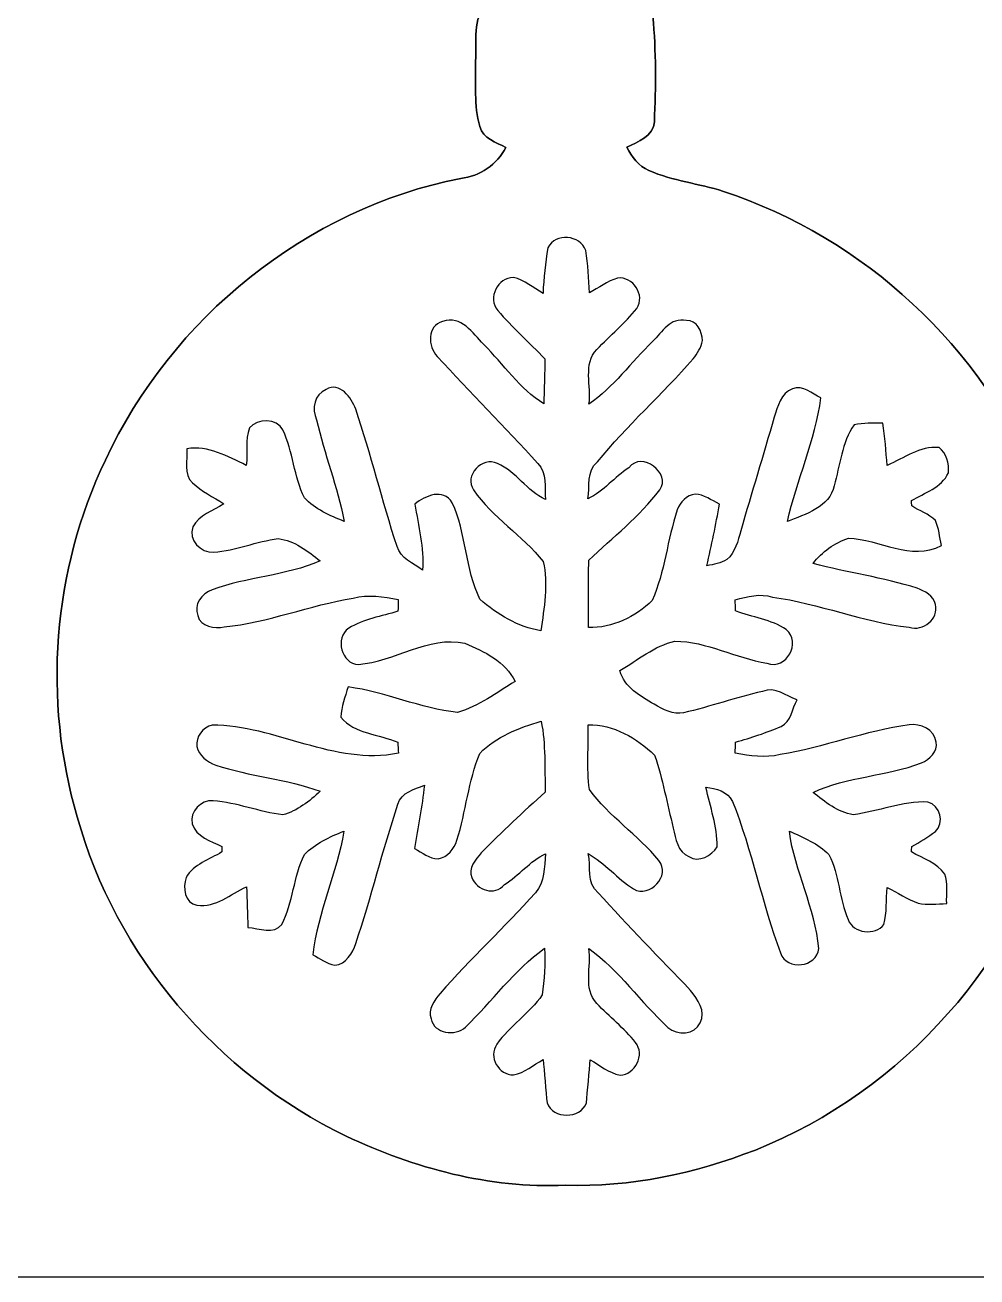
# Model space of a CAD drawing. Header units: centimetres. Extents: x -16.8 to 16.8, y -16.7 to 16.7.
# Drawn here: x -6.63 to 5.02, y -16.67 to -1.34 of the extents above; entities that cross this region are included whole.
import ezdxf

# ---------------------------------------------------------------- set-up
doc = ezdxf.new("R2010")
doc.units = ezdxf.units.CM
doc.header["$MEASUREMENT"] = 0
doc.layers.add('Layer 1', color=7, linetype='Continuous')

msp = doc.modelspace()

# ---------------------------------------------------------------- linework, layer by layer
at = {"layer": 'Layer 1', "color": 7}
for points, knots in [([(-16.77458, 16.66875), (-16.77458, 16.66875), (16.77458, 16.66875), (16.77458, 16.66875), (16.77458, 16.66875), (16.77458, 16.66875), (16.77458, -16.66875), (16.77458, -16.66875), (16.77458, -16.66875), (16.77458, -16.66875), (-16.77458, -16.66875), (-16.77458, -16.66875), (-16.77458, -16.66875), (-16.77458, -16.66875), (-16.77458, 16.66875), (-16.77458, 16.66875), (-16.77458, 16.66875), (-16.77458, 16.66875), (-16.77458, 16.66875), (-16.77458, 16.66875)], [0, 0, 0, 0, 0.16666667, 0.16666667, 0.16666667, 0.16666667, 0.33333333, 0.33333333, 0.33333333, 0.33333333, 0.5, 0.5, 0.5, 0.5, 0.66666667, 0.66666667, 0.66666667, 0.66666667, 1, 1, 1, 1]), ([(-0.47449, 15.65381), (-0.47837, 12.5349), (-0.47625, 9.41599), (-0.47484, 6.29708), (-0.47484, 6.29708), (-0.47696, 6.0265), (-0.48683, 5.75557), (-0.51364, 5.4864), (-0.51364, 5.4864), (-0.59514, 5.53014), (-0.67592, 5.57671), (-0.7426, 5.64162), (-0.7426, 5.64162), (-1.21003, 6.09635), (-1.67993, 6.56696), (-2.26307, 6.87352), (-2.26307, 6.87352), (-2.45957, 6.94302), (-2.69064, 7.05591), (-2.89701, 6.95078), (-2.89701, 6.95078), (-3.1055, 6.82061), (-3.14819, 6.55743), (-3.12526, 6.33236), (-3.12526, 6.33236), (-3.15278, 5.88962), (-2.97709, 5.44513), (-3.0988, 5.00733), (-3.0988, 5.00733), (-3.12349, 4.79249), (-3.16583, 4.57306), (-3.12879, 4.35716), (-3.12879, 4.35716), (-3.12279, 4.10457), (-2.92947, 3.83858), (-2.66277, 3.83152), (-2.66277, 3.83152), (-2.26589, 3.83646), (-1.89794, 4.00156), (-1.53811, 4.1529), (-1.53811, 4.1529), (-1.25836, 4.26614), (-0.99448, 4.4637), (-0.6791, 4.45488), (-0.6791, 4.45488), (-0.9458, 3.931), (-1.28058, 3.44382), (-1.64006, 2.97991), (-1.64006, 2.97991), (-1.97944, 2.55199), (-2.413, 2.2158), (-2.80423, 1.83974), (-2.80423, 1.83974), (-2.50261, 1.63089), (-2.19851, 1.41464), (-1.85103, 1.28658), (-1.85103, 1.28658), (-1.77765, 1.26118), (-1.6824, 1.23719), (-1.62207, 1.30387), (-1.62207, 1.30387), (-1.24495, 1.71027), (-0.97931, 2.21051), (-0.78281, 2.72556), (-0.78281, 2.72556), (-0.66569, 2.99614), (-0.60819, 3.30024), (-0.43215, 3.54189), (-0.43215, 3.54189), (-0.4004, 2.87973), (-0.37465, 2.21333), (-0.42968, 1.55187), (-0.42968, 1.55187), (-0.54434, 1.30739), (-0.8061, 1.13912), (-0.81703, 0.84561), (-0.81703, 0.84561), (-0.90346, 0.23707), (-0.7807, -0.39652), (-0.51435, -0.94862), (-0.51435, -0.94862), (-0.66252, -0.9973), (-0.8255, -1.00683), (-0.96061, -1.08726), (-0.96061, -1.08726), (-1.17581, -1.24495), (-1.0922, -1.55399), (-1.11901, -1.78118), (-1.11901, -1.78118), (-1.10702, -2.04611), (-1.14159, -2.3241), (-1.06504, -2.58233), (-1.06504, -2.58233), (-1.02164, -2.72732), (-0.86642, -2.77671), (-0.74542, -2.8388), (-0.74542, -2.8388), (-0.85619, -3.04694), (-1.0608, -3.19299), (-1.29893, -3.21627), (-1.29893, -3.21627), (-3.18841, -3.59057), (-4.84223, -4.92548), (-5.65044, -6.66785), (-5.65044, -6.66785), (-6.29779, -8.01476), (-6.41668, -9.60332), (-5.99511, -11.03559), (-5.99511, -11.03559), (-5.52803, -12.7321), (-4.28237, -14.18026), (-2.70263, -14.94402), (-2.70263, -14.94402), (-1.8669, -15.33666), (-0.94721, -15.5889), (-0.01764, -15.54374), (-0.01764, -15.54374), (0.77929, -15.57443), (1.57021, -15.40087), (2.30999, -15.11441), (2.30999, -15.11441), (4.11833, -14.39545), (5.55413, -12.78643), (6.02756, -10.89484), (6.02756, -10.89484), (6.39092, -9.60508), (6.26569, -8.20173), (5.77427, -6.96277), (5.77427, -6.96277), (5.09164, -5.28144), (3.64031, -3.94229), (1.91841, -3.37608), (1.91841, -3.37608), (1.61854, -3.27589), (1.29469, -3.25049), (1.00577, -3.11856), (1.00577, -3.11856), (0.87736, -3.06846), (0.80045, -2.94887), (0.73484, -2.83492), (0.73484, -2.83492), (0.87171, -2.76825), (1.06186, -2.70298), (1.0728, -2.52307), (1.0728, -2.52307), (1.09255, -2.09338), (1.09467, -1.66088), (1.05481, -1.23296), (1.05481, -1.23296), (0.98284, -1.01177), (0.69497, -1.01635), (0.51012, -0.95603), (0.51012, -0.95603), (0.79587, -0.33796), (0.94262, 0.37077), (0.75636, 1.04034), (0.75636, 1.04034), (0.70344, 1.28376), (0.44662, 1.41252), (0.38664, 1.64606), (0.38664, 1.64606), (0.3489, 2.27577), (0.37042, 2.90901), (0.43392, 3.53589), (0.43392, 3.53589), (0.60466, 3.27942), (0.67239, 2.97392), (0.78564, 2.69099), (0.78564, 2.69099), (0.9966, 2.16429), (1.28341, 1.66793), (1.64853, 1.23261), (1.64853, 1.23261), (2.07574, 1.34655), (2.46451, 1.57868), (2.79647, 1.86725), (2.79647, 1.86725), (1.90676, 2.56364), (1.16734, 3.45616), (0.67451, 4.47428), (0.67451, 4.47428), (1.06856, 4.42348), (1.40053, 4.191), (1.76706, 4.05694), (1.76706, 4.05694), (2.07892, 3.94053), (2.40594, 3.78354), (2.74673, 3.8481), (2.74673, 3.8481), (2.95734, 3.88091), (3.07834, 4.09681), (3.11644, 4.29013), (3.11644, 4.29013), (3.14431, 4.65384), (3.06987, 5.01474), (3.04835, 5.37669), (3.04835, 5.37669), (3.09033, 5.79191), (3.15842, 6.21065), (3.10233, 6.62834), (3.10233, 6.62834), (3.07693, 6.74687), (3.00849, 6.86117), (2.91324, 6.93455), (2.91324, 6.93455), (2.70933, 7.05026), (2.45957, 6.95501), (2.26201, 6.87599), (2.26201, 6.87599), (1.68839, 6.58495), (1.22626, 6.12846), (0.77752, 5.67725), (0.77752, 5.67725), (0.70203, 5.59753), (0.61066, 5.53614), (0.514, 5.48569), (0.514, 5.48569), (0.48648, 5.75522), (0.47625, 6.0265), (0.47484, 6.29708), (0.47484, 6.29708), (0.47625, 9.41564), (0.47837, 12.53419), (0.47413, 15.65275), (0.47413, 15.65275), (0.15804, 15.6591), (-0.1584, 15.66333), (-0.47449, 15.65381)], [0, 0, 0, 0, 0.01724138, 0.01724138, 0.01724138, 0.01724138, 0.03448276, 0.03448276, 0.03448276, 0.03448276, 0.05172414, 0.05172414, 0.05172414, 0.05172414, 0.06896552, 0.06896552, 0.06896552, 0.06896552, 0.0862069, 0.0862069, 0.0862069, 0.0862069, 0.10344828, 0.10344828, 0.10344828, 0.10344828, 0.12068966, 0.12068966, 0.12068966, 0.12068966, 0.13793103, 0.13793103, 0.13793103, 0.13793103, 0.15517241, 0.15517241, 0.15517241, 0.15517241, 0.17241379, 0.17241379, 0.17241379, 0.17241379, 0.18965517, 0.18965517, 0.18965517, 0.18965517, 0.20689655, 0.20689655, 0.20689655, 0.20689655, 0.22413793, 0.22413793, 0.22413793, 0.22413793, 0.24137931, 0.24137931, 0.24137931, 0.24137931, 0.25862069, 0.25862069, 0.25862069, 0.25862069, 0.27586207, 0.27586207, 0.27586207, 0.27586207, 0.29310345, 0.29310345, 0.29310345, 0.29310345, 0.31034483, 0.31034483, 0.31034483, 0.31034483, 0.32758621, 0.32758621, 0.32758621, 0.32758621, 0.34482759, 0.34482759, 0.34482759, 0.34482759, 0.36206897, 0.36206897, 0.36206897, 0.36206897, 0.37931034, 0.37931034, 0.37931034, 0.37931034, 0.39655172, 0.39655172, 0.39655172, 0.39655172, 0.4137931, 0.4137931, 0.4137931, 0.4137931, 0.43103448, 0.43103448, 0.43103448, 0.43103448, 0.44827586, 0.44827586, 0.44827586, 0.44827586, 0.46551724, 0.46551724, 0.46551724, 0.46551724, 0.48275862, 0.48275862, 0.48275862, 0.48275862, 0.5, 0.5, 0.5, 0.5, 0.51724138, 0.51724138, 0.51724138, 0.51724138, 0.53448276, 0.53448276, 0.53448276, 0.53448276, 0.55172414, 0.55172414, 0.55172414, 0.55172414, 0.56896552, 0.56896552, 0.56896552, 0.56896552, 0.5862069, 0.5862069, 0.5862069, 0.5862069, 0.60344828, 0.60344828, 0.60344828, 0.60344828, 0.62068966, 0.62068966, 0.62068966, 0.62068966, 0.63793103, 0.63793103, 0.63793103, 0.63793103, 0.65517241, 0.65517241, 0.65517241, 0.65517241, 0.67241379, 0.67241379, 0.67241379, 0.67241379, 0.68965517, 0.68965517, 0.68965517, 0.68965517, 0.70689655, 0.70689655, 0.70689655, 0.70689655, 0.72413793, 0.72413793, 0.72413793, 0.72413793, 0.74137931, 0.74137931, 0.74137931, 0.74137931, 0.75862069, 0.75862069, 0.75862069, 0.75862069, 0.77586207, 0.77586207, 0.77586207, 0.77586207, 0.79310345, 0.79310345, 0.79310345, 0.79310345, 0.81034483, 0.81034483, 0.81034483, 0.81034483, 0.82758621, 0.82758621, 0.82758621, 0.82758621, 0.84482759, 0.84482759, 0.84482759, 0.84482759, 0.86206897, 0.86206897, 0.86206897, 0.86206897, 0.87931034, 0.87931034, 0.87931034, 0.87931034, 0.89655172, 0.89655172, 0.89655172, 0.89655172, 0.9137931, 0.9137931, 0.9137931, 0.9137931, 0.93103448, 0.93103448, 0.93103448, 0.93103448, 0.94827586, 0.94827586, 0.94827586, 0.94827586, 0.96551724, 0.96551724, 0.96551724, 0.96551724, 1, 1, 1, 1]), ([(-0.23142, -4.06647), (-0.13794, -3.87773), (0.16369, -3.90807), (0.23424, -4.09893), (0.23424, -4.09893), (0.26247, -4.26967), (0.26635, -4.44571), (0.27834, -4.61927), (0.27834, -4.61927), (0.39194, -4.55754), (0.4953, -4.47146), (0.62265, -4.4383), (0.62265, -4.4383), (0.80786, -4.41184), (0.96767, -4.6482), (0.8576, -4.80836), (0.8576, -4.80836), (0.71367, -4.99216), (0.52952, -5.13997), (0.37042, -5.31036), (0.37042, -5.31036), (0.19226, -5.48252), (0.30974, -5.76756), (0.27129, -5.98276), (0.27129, -5.98276), (0.57256, -5.77321), (0.78987, -5.46806), (1.05057, -5.21335), (1.05057, -5.21335), (1.16946, -5.10081), (1.26718, -4.91455), (1.46509, -4.95618), (1.46509, -4.95618), (1.59385, -4.95194), (1.66017, -5.09164), (1.66158, -5.20312), (1.66158, -5.20312), (1.64818, -5.28743), (1.59844, -5.36081), (1.54799, -5.42784), (1.54799, -5.42784), (1.1684, -5.85787), (0.73942, -6.24452), (0.375, -6.68831), (0.375, -6.68831), (0.24377, -6.80297), (0.28222, -6.98641), (0.26, -7.14022), (0.26, -7.14022), (0.45226, -7.04779), (0.58455, -6.87423), (0.76094, -6.75958), (0.76094, -6.75958), (0.91828, -6.54897), (1.28587, -6.82943), (1.13841, -7.0298), (1.13841, -7.0298), (0.89253, -7.35753), (0.56339, -7.61083), (0.26917, -7.8934), (0.26917, -7.8934), (0.26599, -8.16751), (0.26458, -8.44232), (0.26564, -8.71714), (0.26564, -8.71714), (0.55774, -8.72561), (0.84102, -8.58661), (1.0474, -8.38694), (1.0474, -8.38694), (1.19839, -8.0324), (1.23507, -7.64011), (1.35255, -7.27357), (1.35255, -7.27357), (1.38853, -7.18044), (1.46967, -7.09507), (1.57198, -7.08201), (1.57198, -7.08201), (1.68169, -7.08872), (1.77412, -7.15786), (1.86972, -7.20513), (1.86972, -7.20513), (1.82845, -7.45878), (1.7713, -7.7089), (1.71732, -7.96008), (1.71732, -7.96008), (1.79952, -7.94068), (1.88807, -7.9315), (1.96039, -7.88458), (1.96039, -7.88458), (2.06234, -7.79604), (2.09797, -7.65598), (2.13254, -7.53181), (2.13254, -7.53181), (2.26166, -7.06649), (2.41124, -6.60717), (2.53859, -6.14151), (2.53859, -6.14151), (2.58374, -6.01274), (2.62184, -5.84729), (2.76401, -5.79367), (2.76401, -5.79367), (2.89172, -5.7404), (3.00496, -5.85223), (3.11221, -5.90444), (3.11221, -5.90444), (3.04553, -6.42655), (2.81587, -6.90845), (2.70228, -7.41998), (2.70228, -7.41998), (2.91783, -7.32861), (3.22333, -7.24464), (3.27342, -6.97971), (3.27342, -6.97971), (3.34892, -6.73312), (3.36656, -6.44984), (3.51931, -6.2357), (3.51931, -6.2357), (3.63291, -6.20571), (3.75356, -6.21736), (3.87068, -6.21277), (3.87068, -6.21277), (3.89925, -6.38387), (3.90842, -6.55779), (3.92571, -6.73065), (3.92571, -6.73065), (4.13103, -6.64175), (4.32506, -6.49323), (4.55965, -6.51228), (4.55965, -6.51228), (4.65137, -6.5846), (4.68877, -6.70701), (4.6736, -6.82237), (4.6736, -6.82237), (4.59281, -7.00546), (4.3815, -7.06473), (4.2231, -7.16245), (4.2231, -7.16245), (4.22346, -7.17867), (4.22451, -7.21148), (4.22487, -7.22771), (4.22487, -7.22771), (4.32047, -7.28662), (4.43265, -7.32684), (4.51591, -7.40551), (4.51591, -7.40551), (4.55895, -7.50076), (4.56459, -7.60836), (4.58823, -7.71102), (4.58823, -7.71102), (4.21781, -7.90928), (3.83011, -7.63235), (3.45017, -7.62318), (3.45017, -7.62318), (3.28083, -7.67997), (3.12667, -7.78863), (3.01766, -7.93115), (3.01766, -7.93115), (3.43853, -8.04686), (3.87491, -8.10013), (4.29048, -8.2356), (4.29048, -8.2356), (4.38538, -8.26982), (4.49509, -8.32485), (4.5152, -8.43492), (4.5152, -8.43492), (4.56318, -8.60919), (4.36245, -8.77076), (4.19488, -8.71185), (4.19488, -8.71185), (3.62479, -8.65258), (3.08963, -8.41939), (2.52166, -8.34355), (2.52166, -8.34355), (2.36784, -8.29522), (2.21262, -8.33579), (2.0634, -8.3753), (2.0634, -8.3753), (2.06446, -8.42081), (2.06587, -8.46631), (2.06763, -8.51217), (2.06763, -8.51217), (2.27189, -8.5912), (2.50507, -8.61695), (2.68923, -8.74219), (2.68923, -8.74219), (2.87549, -8.89388), (2.69557, -9.2456), (2.4511, -9.15141), (2.4511, -9.15141), (2.06975, -9.09179), (1.71662, -8.88647), (1.32468, -8.88259), (1.32468, -8.88259), (1.07244, -8.93974), (0.86819, -9.11719), (0.64982, -9.24419), (0.64982, -9.24419), (0.70485, -9.45197), (0.90241, -9.55357), (1.07174, -9.65588), (1.07174, -9.65588), (1.18004, -9.71585), (1.3021, -9.79099), (1.43157, -9.7596), (1.43157, -9.7596), (1.75754, -9.68657), (2.07292, -9.57086), (2.39889, -9.49854), (2.39889, -9.49854), (2.55588, -9.43434), (2.68429, -9.55534), (2.82187, -9.60296), (2.82187, -9.60296), (2.76154, -9.70315), (2.75061, -9.87037), (2.62678, -9.92681), (2.62678, -9.92681), (2.44546, -10.00443), (2.25813, -10.06616), (2.06834, -10.11978), (2.06834, -10.11978), (2.06622, -10.16423), (2.06446, -10.20904), (2.06269, -10.25454), (2.06269, -10.25454), (2.24402, -10.28806), (2.43205, -10.31769), (2.61444, -10.27254), (2.61444, -10.27254), (3.14854, -10.18505), (3.65689, -9.98114), (4.19417, -9.90847), (4.19417, -9.90847), (4.33387, -9.88589), (4.50462, -9.96527), (4.52402, -10.11837), (4.52402, -10.11837), (4.5526, -10.23796), (4.44041, -10.32898), (4.34411, -10.37378), (4.34411, -10.37378), (3.91407, -10.53888), (3.43676, -10.53888), (3.01696, -10.73467), (3.01696, -10.73467), (3.16195, -10.85215), (3.32034, -10.97986), (3.50943, -11.00984), (3.50943, -11.00984), (3.81494, -10.96998), (4.11021, -10.83839), (4.42348, -10.85321), (4.42348, -10.85321), (4.57553, -10.88849), (4.63091, -11.11215), (4.5152, -11.21551), (4.5152, -11.21551), (4.42313, -11.28289), (4.32435, -11.3411), (4.22592, -11.3986), (4.22592, -11.3986), (4.22487, -11.41518), (4.2231, -11.44799), (4.22204, -11.46422), (4.22204, -11.46422), (4.35963, -11.54677), (4.53778, -11.59404), (4.62915, -11.73656), (4.62915, -11.73656), (4.67395, -11.84804), (4.64749, -11.97822), (4.6542, -12.09675), (4.6542, -12.09675), (4.53672, -12.0971), (4.41678, -12.11862), (4.30248, -12.09146), (4.30248, -12.09146), (4.17019, -12.04136), (4.05095, -11.96269), (3.9243, -11.90096), (3.9243, -11.90096), (3.90807, -12.05089), (3.92536, -12.20611), (3.88373, -12.35251), (3.88373, -12.35251), (3.78072, -12.49292), (3.5052, -12.46223), (3.44699, -12.29219), (3.44699, -12.29219), (3.33657, -12.03748), (3.33798, -11.74432), (3.21169, -11.49703), (3.21169, -11.49703), (3.07834, -11.36297), (2.89772, -11.2843), (2.72627, -11.21022), (2.72627, -11.21022), (2.79153, -11.7027), (3.04306, -12.15143), (3.08716, -12.64708), (3.08716, -12.64708), (3.05964, -12.88027), (2.70122, -12.9219), (2.61691, -12.70106), (2.61691, -12.70106), (2.39042, -12.09322), (2.27295, -11.44764), (2.02882, -10.84545), (2.02882, -10.84545), (1.97167, -10.71951), (1.82739, -10.6874), (1.70356, -10.67117), (1.70356, -10.67117), (1.7586, -10.91283), (1.84291, -11.1506), (1.84291, -11.40143), (1.84291, -11.40143), (1.772, -11.51043), (1.62172, -11.59898), (1.49719, -11.52172), (1.49719, -11.52172), (1.35855, -11.46563), (1.33103, -11.30088), (1.30528, -11.17283), (1.30528, -11.17283), (1.22731, -10.87508), (1.17651, -10.56887), (1.07527, -10.27818), (1.07527, -10.27818), (0.8576, -10.07039), (0.57397, -9.9), (0.26247, -9.90635), (0.26247, -9.90635), (0.26705, -10.16952), (0.24412, -10.43623), (0.27764, -10.69869), (0.27764, -10.69869), (0.51823, -11.02889), (0.87101, -11.25608), (1.12959, -11.56935), (1.12959, -11.56935), (1.27635, -11.7535), (1.01917, -12.03254), (0.81562, -11.91754), (0.81562, -11.91754), (0.61913, -11.78842), (0.46673, -11.60286), (0.26317, -11.48433), (0.26317, -11.48433), (0.29916, -11.63955), (0.24024, -11.84628), (0.38312, -11.9634), (0.38312, -11.9634), (0.75212, -12.3698), (1.13524, -12.76385), (1.51624, -13.15932), (1.51624, -13.15932), (1.60161, -13.2655), (1.71062, -13.41649), (1.63407, -13.55513), (1.63407, -13.55513), (1.57092, -13.70365), (1.34937, -13.71424), (1.24001, -13.61228), (1.24001, -13.61228), (0.90346, -13.30466), (0.64311, -12.91449), (0.27058, -12.64708), (0.27058, -12.64708), (0.30868, -12.86051), (0.19438, -13.1445), (0.3683, -13.31842), (0.3683, -13.31842), (0.51999, -13.48422), (0.70379, -13.6211), (0.84243, -13.7989), (0.84243, -13.7989), (0.96414, -13.94213), (0.83714, -14.19719), (0.6537, -14.19613), (0.6537, -14.19613), (0.51506, -14.17391), (0.40675, -14.07548), (0.28787, -14.00845), (0.28787, -14.00845), (0.27622, -14.14074), (0.25294, -14.40462), (0.2413, -14.53691), (0.2413, -14.53691), (0.16863, -14.738), (-0.16863, -14.738), (-0.2413, -14.53691), (-0.2413, -14.53691), (-0.25294, -14.40462), (-0.27658, -14.13969), (-0.28822, -14.00739), (-0.28822, -14.00739), (-0.40887, -14.0716), (-0.51717, -14.16861), (-0.65405, -14.19507), (-0.65405, -14.19507), (-0.8315, -14.19931), (-0.96591, -13.97212), (-0.85619, -13.81972), (-0.85619, -13.81972), (-0.70026, -13.59323), (-0.45438, -13.44366), (-0.30163, -13.21506), (-0.30163, -13.21506), (-0.2727, -13.02702), (-0.26247, -12.83688), (-0.27093, -12.64461), (-0.27093, -12.64461), (-0.64417, -12.91096), (-0.91228, -13.29514), (-1.24107, -13.61052), (-1.24107, -13.61052), (-1.36208, -13.72517), (-1.62736, -13.69166), (-1.65982, -13.50857), (-1.65982, -13.50857), (-1.70427, -13.39109), (-1.62137, -13.28208), (-1.55116, -13.19636), (-1.55116, -13.19636), (-1.17581, -12.77232), (-0.76129, -12.38462), (-0.38347, -11.96305), (-0.38347, -11.96305), (-0.26282, -11.83534), (-0.27869, -11.64908), (-0.25859, -11.4868), (-0.25859, -11.4868), (-0.45367, -11.5757), (-0.58314, -11.7535), (-0.76341, -11.86392), (-0.76341, -11.86392), (-0.88018, -12.01067), (-1.10278, -11.92953), (-1.1617, -11.77819), (-1.1617, -11.77819), (-1.21567, -11.66601), (-1.11372, -11.55559), (-1.04704, -11.47692), (-1.04704, -11.47692), (-0.79904, -11.21445), (-0.52881, -10.97386), (-0.26247, -10.73044), (-0.26247, -10.73044), (-0.27305, -10.44116), (-0.25612, -10.14801), (-0.31291, -9.86331), (-0.31291, -9.86331), (-0.58138, -9.94375), (-0.86748, -10.05099), (-1.06398, -10.25737), (-1.06398, -10.25737), (-1.20438, -10.59674), (-1.23472, -10.97104), (-1.34549, -11.32064), (-1.34549, -11.32064), (-1.37724, -11.42753), (-1.45909, -11.52842), (-1.57339, -11.54924), (-1.57339, -11.54924), (-1.6831, -11.54748), (-1.77165, -11.47269), (-1.86267, -11.42153), (-1.86267, -11.42153), (-1.8221, -11.1633), (-1.7713, -10.90718), (-1.74343, -10.64754), (-1.74343, -10.64754), (-1.86725, -10.69446), (-2.02283, -10.73573), (-2.06869, -10.87755), (-2.06869, -10.87755), (-2.25319, -11.44199), (-2.39395, -12.02055), (-2.58374, -12.58394), (-2.58374, -12.58394), (-2.62502, -12.70141), (-2.70016, -12.84323), (-2.84163, -12.84993), (-2.84163, -12.84993), (-2.94146, -12.83476), (-3.02401, -12.76879), (-3.11115, -12.72258), (-3.11115, -12.72258), (-3.05082, -12.20329), (-2.81446, -11.72563), (-2.72874, -11.21128), (-2.72874, -11.21128), (-2.90371, -11.27654), (-3.08046, -11.36297), (-3.21275, -11.49667), (-3.21275, -11.49667), (-3.3468, -11.76479), (-3.35033, -12.08511), (-3.48897, -12.35251), (-3.48897, -12.35251), (-3.58493, -12.47916), (-3.76943, -12.39626), (-3.90454, -12.38956), (-3.90454, -12.38956), (-3.91125, -12.22269), (-3.9116, -12.05618), (-3.92395, -11.89002), (-3.92395, -11.89002), (-4.11903, -11.9821), (-4.29648, -12.14649), (-4.52931, -12.11545), (-4.52931, -12.11545), (-4.68348, -12.09816), (-4.70535, -11.89672), (-4.66125, -11.77784), (-4.66125, -11.77784), (-4.56988, -11.6145), (-4.37586, -11.55665), (-4.22381, -11.46457), (-4.22381, -11.46457), (-4.22346, -11.44764), (-4.22275, -11.41377), (-4.2224, -11.39684), (-4.2224, -11.39684), (-4.35928, -11.33193), (-4.53672, -11.27936), (-4.58964, -11.11991), (-4.58964, -11.11991), (-4.61927, -10.9661), (-4.48275, -10.82781), (-4.33035, -10.83733), (-4.33035, -10.83733), (-4.04036, -10.86097), (-3.76555, -10.97456), (-3.47733, -11.01125), (-3.47733, -11.01125), (-3.30129, -10.96257), (-3.15101, -10.84298), (-3.01837, -10.72092), (-3.01837, -10.72092), (-3.43323, -10.56922), (-3.88091, -10.53994), (-4.2993, -10.40024), (-4.2993, -10.40024), (-4.40231, -10.36179), (-4.50533, -10.28594), (-4.53037, -10.17341), (-4.53037, -10.17341), (-4.54625, -10.05699), (-4.45841, -9.93669), (-4.34411, -9.91164), (-4.34411, -9.91164), (-3.56941, -9.91094), (-2.84339, -10.414), (-2.06234, -10.25525), (-2.06234, -10.25525), (-2.06481, -10.21009), (-2.06657, -10.16494), (-2.06869, -10.12014), (-2.06869, -10.12014), (-2.29835, -10.02453), (-2.5968, -10.01783), (-2.76578, -9.81534), (-2.76578, -9.81534), (-2.76084, -9.68551), (-2.71921, -9.56416), (-2.67511, -9.44421), (-2.67511, -9.44421), (-2.21933, -9.50489), (-1.79493, -9.7088), (-1.33597, -9.75501), (-1.33597, -9.75501), (-1.07703, -9.68481), (-0.85972, -9.51195), (-0.63288, -9.37719), (-0.63288, -9.37719), (-0.74895, -9.1313), (-1.01141, -9.00889), (-1.24742, -8.90834), (-1.24742, -8.90834), (-1.69933, -8.81133), (-2.1082, -9.13518), (-2.55129, -9.16764), (-2.55129, -9.16764), (-2.76049, -9.16411), (-2.84304, -8.83814), (-2.67053, -8.72596), (-2.67053, -8.72596), (-2.4892, -8.61025), (-2.26871, -8.58167), (-2.06693, -8.51535), (-2.06693, -8.51535), (-2.06587, -8.46737), (-2.06481, -8.41939), (-2.0634, -8.37177), (-2.0634, -8.37177), (-2.24473, -8.33896), (-2.4324, -8.30686), (-2.61408, -8.35554), (-2.61408, -8.35554), (-3.14819, -8.44409), (-3.65619, -8.65364), (-4.19629, -8.70867), (-4.19629, -8.70867), (-4.30953, -8.73231), (-4.48945, -8.70761), (-4.51697, -8.56968), (-4.51697, -8.56968), (-4.57588, -8.43386), (-4.46687, -8.30086), (-4.34375, -8.25429), (-4.34375, -8.25429), (-3.91266, -8.09625), (-3.44205, -8.0832), (-3.01837, -7.90046), (-3.01837, -7.90046), (-3.17324, -7.78404), (-3.33516, -7.64893), (-3.53307, -7.62741), (-3.53307, -7.62741), (-3.80083, -7.65916), (-4.05342, -7.77452), (-4.32294, -7.79463), (-4.32294, -7.79463), (-4.48345, -7.80274), (-4.63726, -7.64505), (-4.58117, -7.48418), (-4.58117, -7.48418), (-4.50533, -7.33707), (-4.32964, -7.29086), (-4.20123, -7.20161), (-4.20123, -7.20161), (-4.32929, -7.11659), (-4.47111, -7.05062), (-4.58435, -6.94549), (-4.58435, -6.94549), (-4.69829, -6.8386), (-4.6422, -6.66503), (-4.65349, -6.52639), (-4.65349, -6.52639), (-4.38714, -6.48652), (-4.15502, -6.62093), (-3.9243, -6.73029), (-3.9243, -6.73029), (-3.90631, -6.5786), (-3.94053, -6.41738), (-3.88726, -6.27239), (-3.88726, -6.27239), (-3.78848, -6.15209), (-3.55212, -6.15139), (-3.47592, -6.29673), (-3.47592, -6.29673), (-3.35315, -6.56131), (-3.34045, -6.86788), (-3.21275, -7.12999), (-3.21275, -7.12999), (-3.07975, -7.26369), (-2.90195, -7.35118), (-2.72591, -7.41609), (-2.72591, -7.41609), (-2.80988, -6.99417), (-2.96651, -6.59201), (-3.06423, -6.17396), (-3.06423, -6.17396), (-3.12491, -6.03603), (-3.08998, -5.86246), (-2.94746, -5.80002), (-2.94746, -5.80002), (-2.78201, -5.7023), (-2.63525, -5.90197), (-2.58516, -6.04273), (-2.58516, -6.04273), (-2.3943, -6.59589), (-2.26166, -7.16774), (-2.07821, -7.72336), (-2.07821, -7.72336), (-2.03518, -7.87047), (-1.87889, -7.92903), (-1.76706, -8.01405), (-1.76706, -8.01405), (-1.74625, -7.73959), (-1.81645, -7.47219), (-1.8609, -7.20443), (-1.8609, -7.20443), (-1.72967, -7.10142), (-1.51659, -7.00546), (-1.403, -7.18749), (-1.403, -7.18749), (-1.22767, -7.55897), (-1.24601, -7.99853), (-1.06292, -8.37071), (-1.06292, -8.37071), (-0.84949, -8.5538), (-0.60078, -8.71114), (-0.3175, -8.75594), (-0.3175, -8.75594), (-0.27799, -8.47725), (-0.22543, -8.18268), (-0.28822, -7.90751), (-0.28822, -7.90751), (-0.54293, -7.59107), (-0.91017, -7.36953), (-1.14088, -7.03227), (-1.14088, -7.03227), (-1.26259, -6.85835), (-1.03787, -6.61635), (-0.84773, -6.70842), (-0.84773, -6.70842), (-0.61701, -6.80579), (-0.48966, -7.04674), (-0.2607, -7.14869), (-0.2607, -7.14869), (-0.27129, -7.00264), (-0.24024, -6.82307), (-0.35489, -6.70701), (-0.35489, -6.70701), (-0.756, -6.26145), (-1.18357, -5.83988), (-1.58574, -5.39574), (-1.58574, -5.39574), (-1.7078, -5.27756), (-1.70498, -5.01967), (-1.52118, -4.96711), (-1.52118, -4.96711), (-1.28799, -4.88915), (-1.15394, -5.11351), (-1.01706, -5.25004), (-1.01706, -5.25004), (-0.77364, -5.49346), (-0.57679, -5.79261), (-0.28116, -5.97782), (-0.28116, -5.97782), (-0.27764, -5.83953), (-0.27058, -5.5626), (-0.26705, -5.42431), (-0.26705, -5.42431), (-0.45932, -5.22676), (-0.66675, -5.04261), (-0.84596, -4.83306), (-0.84596, -4.83306), (-0.97261, -4.68242), (-0.84526, -4.42666), (-0.65405, -4.43089), (-0.65405, -4.43089), (-0.51682, -4.45841), (-0.41134, -4.56036), (-0.29034, -4.62421), (-0.29034, -4.62421), (-0.28222, -4.43583), (-0.26247, -4.24991), (-0.23142, -4.06647)], [0, 0, 0, 0, 0.00529101, 0.00529101, 0.00529101, 0.00529101, 0.01058201, 0.01058201, 0.01058201, 0.01058201, 0.01587302, 0.01587302, 0.01587302, 0.01587302, 0.02116402, 0.02116402, 0.02116402, 0.02116402, 0.02645503, 0.02645503, 0.02645503, 0.02645503, 0.03174603, 0.03174603, 0.03174603, 0.03174603, 0.03703704, 0.03703704, 0.03703704, 0.03703704, 0.04232804, 0.04232804, 0.04232804, 0.04232804, 0.04761905, 0.04761905, 0.04761905, 0.04761905, 0.05291005, 0.05291005, 0.05291005, 0.05291005, 0.05820106, 0.05820106, 0.05820106, 0.05820106, 0.06349206, 0.06349206, 0.06349206, 0.06349206, 0.06878307, 0.06878307, 0.06878307, 0.06878307, 0.07407407, 0.07407407, 0.07407407, 0.07407407, 0.07936508, 0.07936508, 0.07936508, 0.07936508, 0.08465608, 0.08465608, 0.08465608, 0.08465608, 0.08994709, 0.08994709, 0.08994709, 0.08994709, 0.0952381, 0.0952381, 0.0952381, 0.0952381, 0.1005291, 0.1005291, 0.1005291, 0.1005291, 0.10582011, 0.10582011, 0.10582011, 0.10582011, 0.11111111, 0.11111111, 0.11111111, 0.11111111, 0.11640212, 0.11640212, 0.11640212, 0.11640212, 0.12169312, 0.12169312, 0.12169312, 0.12169312, 0.12698413, 0.12698413, 0.12698413, 0.12698413, 0.13227513, 0.13227513, 0.13227513, 0.13227513, 0.13756614, 0.13756614, 0.13756614, 0.13756614, 0.14285714, 0.14285714, 0.14285714, 0.14285714, 0.14814815, 0.14814815, 0.14814815, 0.14814815, 0.15343915, 0.15343915, 0.15343915, 0.15343915, 0.15873016, 0.15873016, 0.15873016, 0.15873016, 0.16402116, 0.16402116, 0.16402116, 0.16402116, 0.16931217, 0.16931217, 0.16931217, 0.16931217, 0.17460317, 0.17460317, 0.17460317, 0.17460317, 0.17989418, 0.17989418, 0.17989418, 0.17989418, 0.18518519, 0.18518519, 0.18518519, 0.18518519, 0.19047619, 0.19047619, 0.19047619, 0.19047619, 0.1957672, 0.1957672, 0.1957672, 0.1957672, 0.2010582, 0.2010582, 0.2010582, 0.2010582, 0.20634921, 0.20634921, 0.20634921, 0.20634921, 0.21164021, 0.21164021, 0.21164021, 0.21164021, 0.21693122, 0.21693122, 0.21693122, 0.21693122, 0.22222222, 0.22222222, 0.22222222, 0.22222222, 0.22751323, 0.22751323, 0.22751323, 0.22751323, 0.23280423, 0.23280423, 0.23280423, 0.23280423, 0.23809524, 0.23809524, 0.23809524, 0.23809524, 0.24338624, 0.24338624, 0.24338624, 0.24338624, 0.24867725, 0.24867725, 0.24867725, 0.24867725, 0.25396825, 0.25396825, 0.25396825, 0.25396825, 0.25925926, 0.25925926, 0.25925926, 0.25925926, 0.26455026, 0.26455026, 0.26455026, 0.26455026, 0.26984127, 0.26984127, 0.26984127, 0.26984127, 0.27513228, 0.27513228, 0.27513228, 0.27513228, 0.28042328, 0.28042328, 0.28042328, 0.28042328, 0.28571429, 0.28571429, 0.28571429, 0.28571429, 0.29100529, 0.29100529, 0.29100529, 0.29100529, 0.2962963, 0.2962963, 0.2962963, 0.2962963, 0.3015873, 0.3015873, 0.3015873, 0.3015873, 0.30687831, 0.30687831, 0.30687831, 0.30687831, 0.31216931, 0.31216931, 0.31216931, 0.31216931, 0.31746032, 0.31746032, 0.31746032, 0.31746032, 0.32275132, 0.32275132, 0.32275132, 0.32275132, 0.32804233, 0.32804233, 0.32804233, 0.32804233, 0.33333333, 0.33333333, 0.33333333, 0.33333333, 0.33862434, 0.33862434, 0.33862434, 0.33862434, 0.34391534, 0.34391534, 0.34391534, 0.34391534, 0.34920635, 0.34920635, 0.34920635, 0.34920635, 0.35449735, 0.35449735, 0.35449735, 0.35449735, 0.35978836, 0.35978836, 0.35978836, 0.35978836, 0.36507937, 0.36507937, 0.36507937, 0.36507937, 0.37037037, 0.37037037, 0.37037037, 0.37037037, 0.37566138, 0.37566138, 0.37566138, 0.37566138, 0.38095238, 0.38095238, 0.38095238, 0.38095238, 0.38624339, 0.38624339, 0.38624339, 0.38624339, 0.39153439, 0.39153439, 0.39153439, 0.39153439, 0.3968254, 0.3968254, 0.3968254, 0.3968254, 0.4021164, 0.4021164, 0.4021164, 0.4021164, 0.40740741, 0.40740741, 0.40740741, 0.40740741, 0.41269841, 0.41269841, 0.41269841, 0.41269841, 0.41798942, 0.41798942, 0.41798942, 0.41798942, 0.42328042, 0.42328042, 0.42328042, 0.42328042, 0.42857143, 0.42857143, 0.42857143, 0.42857143, 0.43386243, 0.43386243, 0.43386243, 0.43386243, 0.43915344, 0.43915344, 0.43915344, 0.43915344, 0.44444444, 0.44444444, 0.44444444, 0.44444444, 0.44973545, 0.44973545, 0.44973545, 0.44973545, 0.45502646, 0.45502646, 0.45502646, 0.45502646, 0.46031746, 0.46031746, 0.46031746, 0.46031746, 0.46560847, 0.46560847, 0.46560847, 0.46560847, 0.47089947, 0.47089947, 0.47089947, 0.47089947, 0.47619048, 0.47619048, 0.47619048, 0.47619048, 0.48148148, 0.48148148, 0.48148148, 0.48148148, 0.48677249, 0.48677249, 0.48677249, 0.48677249, 0.49206349, 0.49206349, 0.49206349, 0.49206349, 0.4973545, 0.4973545, 0.4973545, 0.4973545, 0.5026455, 0.5026455, 0.5026455, 0.5026455, 0.50793651, 0.50793651, 0.50793651, 0.50793651, 0.51322751, 0.51322751, 0.51322751, 0.51322751, 0.51851852, 0.51851852, 0.51851852, 0.51851852, 0.52380952, 0.52380952, 0.52380952, 0.52380952, 0.52910053, 0.52910053, 0.52910053, 0.52910053, 0.53439153, 0.53439153, 0.53439153, 0.53439153, 0.53968254, 0.53968254, 0.53968254, 0.53968254, 0.54497354, 0.54497354, 0.54497354, 0.54497354, 0.55026455, 0.55026455, 0.55026455, 0.55026455, 0.55555556, 0.55555556, 0.55555556, 0.55555556, 0.56084656, 0.56084656, 0.56084656, 0.56084656, 0.56613757, 0.56613757, 0.56613757, 0.56613757, 0.57142857, 0.57142857, 0.57142857, 0.57142857, 0.57671958, 0.57671958, 0.57671958, 0.57671958, 0.58201058, 0.58201058, 0.58201058, 0.58201058, 0.58730159, 0.58730159, 0.58730159, 0.58730159, 0.59259259, 0.59259259, 0.59259259, 0.59259259, 0.5978836, 0.5978836, 0.5978836, 0.5978836, 0.6031746, 0.6031746, 0.6031746, 0.6031746, 0.60846561, 0.60846561, 0.60846561, 0.60846561, 0.61375661, 0.61375661, 0.61375661, 0.61375661, 0.61904762, 0.61904762, 0.61904762, 0.61904762, 0.62433862, 0.62433862, 0.62433862, 0.62433862, 0.62962963, 0.62962963, 0.62962963, 0.62962963, 0.63492063, 0.63492063, 0.63492063, 0.63492063, 0.64021164, 0.64021164, 0.64021164, 0.64021164, 0.64550265, 0.64550265, 0.64550265, 0.64550265, 0.65079365, 0.65079365, 0.65079365, 0.65079365, 0.65608466, 0.65608466, 0.65608466, 0.65608466, 0.66137566, 0.66137566, 0.66137566, 0.66137566, 0.66666667, 0.66666667, 0.66666667, 0.66666667, 0.67195767, 0.67195767, 0.67195767, 0.67195767, 0.67724868, 0.67724868, 0.67724868, 0.67724868, 0.68253968, 0.68253968, 0.68253968, 0.68253968, 0.68783069, 0.68783069, 0.68783069, 0.68783069, 0.69312169, 0.69312169, 0.69312169, 0.69312169, 0.6984127, 0.6984127, 0.6984127, 0.6984127, 0.7037037, 0.7037037, 0.7037037, 0.7037037, 0.70899471, 0.70899471, 0.70899471, 0.70899471, 0.71428571, 0.71428571, 0.71428571, 0.71428571, 0.71957672, 0.71957672, 0.71957672, 0.71957672, 0.72486772, 0.72486772, 0.72486772, 0.72486772, 0.73015873, 0.73015873, 0.73015873, 0.73015873, 0.73544974, 0.73544974, 0.73544974, 0.73544974, 0.74074074, 0.74074074, 0.74074074, 0.74074074, 0.74603175, 0.74603175, 0.74603175, 0.74603175, 0.75132275, 0.75132275, 0.75132275, 0.75132275, 0.75661376, 0.75661376, 0.75661376, 0.75661376, 0.76190476, 0.76190476, 0.76190476, 0.76190476, 0.76719577, 0.76719577, 0.76719577, 0.76719577, 0.77248677, 0.77248677, 0.77248677, 0.77248677, 0.77777778, 0.77777778, 0.77777778, 0.77777778, 0.78306878, 0.78306878, 0.78306878, 0.78306878, 0.78835979, 0.78835979, 0.78835979, 0.78835979, 0.79365079, 0.79365079, 0.79365079, 0.79365079, 0.7989418, 0.7989418, 0.7989418, 0.7989418, 0.8042328, 0.8042328, 0.8042328, 0.8042328, 0.80952381, 0.80952381, 0.80952381, 0.80952381, 0.81481481, 0.81481481, 0.81481481, 0.81481481, 0.82010582, 0.82010582, 0.82010582, 0.82010582, 0.82539683, 0.82539683, 0.82539683, 0.82539683, 0.83068783, 0.83068783, 0.83068783, 0.83068783, 0.83597884, 0.83597884, 0.83597884, 0.83597884, 0.84126984, 0.84126984, 0.84126984, 0.84126984, 0.84656085, 0.84656085, 0.84656085, 0.84656085, 0.85185185, 0.85185185, 0.85185185, 0.85185185, 0.85714286, 0.85714286, 0.85714286, 0.85714286, 0.86243386, 0.86243386, 0.86243386, 0.86243386, 0.86772487, 0.86772487, 0.86772487, 0.86772487, 0.87301587, 0.87301587, 0.87301587, 0.87301587, 0.87830688, 0.87830688, 0.87830688, 0.87830688, 0.88359788, 0.88359788, 0.88359788, 0.88359788, 0.88888889, 0.88888889, 0.88888889, 0.88888889, 0.89417989, 0.89417989, 0.89417989, 0.89417989, 0.8994709, 0.8994709, 0.8994709, 0.8994709, 0.9047619, 0.9047619, 0.9047619, 0.9047619, 0.91005291, 0.91005291, 0.91005291, 0.91005291, 0.91534392, 0.91534392, 0.91534392, 0.91534392, 0.92063492, 0.92063492, 0.92063492, 0.92063492, 0.92592593, 0.92592593, 0.92592593, 0.92592593, 0.93121693, 0.93121693, 0.93121693, 0.93121693, 0.93650794, 0.93650794, 0.93650794, 0.93650794, 0.94179894, 0.94179894, 0.94179894, 0.94179894, 0.94708995, 0.94708995, 0.94708995, 0.94708995, 0.95238095, 0.95238095, 0.95238095, 0.95238095, 0.95767196, 0.95767196, 0.95767196, 0.95767196, 0.96296296, 0.96296296, 0.96296296, 0.96296296, 0.96825397, 0.96825397, 0.96825397, 0.96825397, 0.97354497, 0.97354497, 0.97354497, 0.97354497, 0.97883598, 0.97883598, 0.97883598, 0.97883598, 0.98412698, 0.98412698, 0.98412698, 0.98412698, 0.98941799, 0.98941799, 0.98941799, 0.98941799, 1, 1, 1, 1])]:
    msp.add_open_spline(points, degree=3, knots=knots, dxfattribs=at)
at = {"layer": 'Layer 1', "color": 49}
msp.add_open_spline([(-0.47449, 15.65381), (-0.1584, 15.66333), (0.15804, 15.6591), (0.47413, 15.65275), (0.47413, 15.65275), (0.47837, 12.53419), (0.47625, 9.41564), (0.47484, 6.29708), (0.47484, 6.29708), (0.47625, 6.0265), (0.48648, 5.75522), (0.514, 5.48569), (0.514, 5.48569), (0.61066, 5.53614), (0.70203, 5.59753), (0.77752, 5.67725), (0.77752, 5.67725), (1.22626, 6.12846), (1.68839, 6.58495), (2.26201, 6.87599), (2.26201, 6.87599), (2.45957, 6.95501), (2.70933, 7.05026), (2.91324, 6.93455), (2.91324, 6.93455), (3.00849, 6.86117), (3.07693, 6.74687), (3.10233, 6.62834), (3.10233, 6.62834), (3.15842, 6.21065), (3.09033, 5.79191), (3.04835, 5.37669), (3.04835, 5.37669), (3.06987, 5.01474), (3.14431, 4.65384), (3.11644, 4.29013), (3.11644, 4.29013), (3.07834, 4.09681), (2.95734, 3.88091), (2.74673, 3.8481), (2.74673, 3.8481), (2.40594, 3.78354), (2.07892, 3.94053), (1.76706, 4.05694), (1.76706, 4.05694), (1.40053, 4.191), (1.06856, 4.42348), (0.67451, 4.47428), (0.67451, 4.47428), (1.16734, 3.45616), (1.90676, 2.56364), (2.79647, 1.86725), (2.79647, 1.86725), (2.46451, 1.57868), (2.07574, 1.34655), (1.64853, 1.23261), (1.64853, 1.23261), (1.28341, 1.66793), (0.9966, 2.16429), (0.78564, 2.69099), (0.78564, 2.69099), (0.67239, 2.97392), (0.60466, 3.27942), (0.43392, 3.53589), (0.43392, 3.53589), (0.37042, 2.90901), (0.3489, 2.27577), (0.38664, 1.64606), (0.38664, 1.64606), (0.44662, 1.41252), (0.70344, 1.28376), (0.75636, 1.04034), (0.75636, 1.04034), (0.94262, 0.37077), (0.79587, -0.33796), (0.51012, -0.95603), (0.51012, -0.95603), (0.69497, -1.01635), (0.98284, -1.01177), (1.05481, -1.23296), (1.05481, -1.23296), (1.09467, -1.66088), (1.09255, -2.09338), (1.0728, -2.52307), (1.0728, -2.52307), (1.06186, -2.70298), (0.87171, -2.76825), (0.73484, -2.83492), (0.73484, -2.83492), (0.80045, -2.94887), (0.87736, -3.06846), (1.00577, -3.11856), (1.00577, -3.11856), (1.29469, -3.25049), (1.61854, -3.27589), (1.91841, -3.37608), (1.91841, -3.37608), (3.64031, -3.94229), (5.09164, -5.28144), (5.77427, -6.96277), (5.77427, -6.96277), (6.26569, -8.20173), (6.39092, -9.60508), (6.02756, -10.89484), (6.02756, -10.89484), (5.55413, -12.78643), (4.11833, -14.39545), (2.30999, -15.11441), (2.30999, -15.11441), (1.57021, -15.40087), (0.77929, -15.57443), (-0.01764, -15.54374), (-0.01764, -15.54374), (-0.94721, -15.5889), (-1.8669, -15.33666), (-2.70263, -14.94402), (-2.70263, -14.94402), (-4.28237, -14.18026), (-5.52803, -12.7321), (-5.99511, -11.03559), (-5.99511, -11.03559), (-6.41668, -9.60332), (-6.29779, -8.01476), (-5.65044, -6.66785), (-5.65044, -6.66785), (-4.84223, -4.92548), (-3.18841, -3.59057), (-1.29893, -3.21627), (-1.29893, -3.21627), (-1.0608, -3.19299), (-0.85619, -3.04694), (-0.74542, -2.8388), (-0.74542, -2.8388), (-0.86642, -2.77671), (-1.02164, -2.72732), (-1.06504, -2.58233), (-1.06504, -2.58233), (-1.14159, -2.3241), (-1.10702, -2.04611), (-1.11901, -1.78118), (-1.11901, -1.78118), (-1.0922, -1.55399), (-1.17581, -1.24495), (-0.96061, -1.08726), (-0.96061, -1.08726), (-0.8255, -1.00683), (-0.66252, -0.9973), (-0.51435, -0.94862), (-0.51435, -0.94862), (-0.7807, -0.39652), (-0.90346, 0.23707), (-0.81703, 0.84561), (-0.81703, 0.84561), (-0.8061, 1.13912), (-0.54434, 1.30739), (-0.42968, 1.55187), (-0.42968, 1.55187), (-0.37465, 2.21333), (-0.4004, 2.87973), (-0.43215, 3.54189), (-0.43215, 3.54189), (-0.60819, 3.30024), (-0.66569, 2.99614), (-0.78281, 2.72556), (-0.78281, 2.72556), (-0.97931, 2.21051), (-1.24495, 1.71027), (-1.62207, 1.30387), (-1.62207, 1.30387), (-1.6824, 1.23719), (-1.77765, 1.26118), (-1.85103, 1.28658), (-1.85103, 1.28658), (-2.19851, 1.41464), (-2.50261, 1.63089), (-2.80423, 1.83974), (-2.80423, 1.83974), (-2.413, 2.2158), (-1.97944, 2.55199), (-1.64006, 2.97991), (-1.64006, 2.97991), (-1.28058, 3.44382), (-0.9458, 3.931), (-0.6791, 4.45488), (-0.6791, 4.45488), (-0.99448, 4.4637), (-1.25836, 4.26614), (-1.53811, 4.1529), (-1.53811, 4.1529), (-1.89794, 4.00156), (-2.26589, 3.83646), (-2.66277, 3.83152), (-2.66277, 3.83152), (-2.92947, 3.83858), (-3.12279, 4.10457), (-3.12879, 4.35716), (-3.12879, 4.35716), (-3.16583, 4.57306), (-3.12349, 4.79249), (-3.0988, 5.00733), (-3.0988, 5.00733), (-2.97709, 5.44513), (-3.15278, 5.88962), (-3.12526, 6.33236), (-3.12526, 6.33236), (-3.14819, 6.55743), (-3.1055, 6.82061), (-2.89701, 6.95078), (-2.89701, 6.95078), (-2.69064, 7.05591), (-2.45957, 6.94302), (-2.26307, 6.87352), (-2.26307, 6.87352), (-1.67993, 6.56696), (-1.21003, 6.09635), (-0.7426, 5.64162), (-0.7426, 5.64162), (-0.67592, 5.57671), (-0.59514, 5.53014), (-0.51364, 5.4864), (-0.51364, 5.4864), (-0.48683, 5.75557), (-0.47696, 6.0265), (-0.47484, 6.29708), (-0.47484, 6.29708), (-0.47625, 9.41599), (-0.47837, 12.5349), (-0.47449, 15.65381), (-0.47449, 15.65381), (-0.47449, 15.65381), (-0.47449, 15.65381), (-0.47449, 15.65381)], degree=3, knots=[0, 0, 0, 0, 0.01694915, 0.01694915, 0.01694915, 0.01694915, 0.03389831, 0.03389831, 0.03389831, 0.03389831, 0.05084746, 0.05084746, 0.05084746, 0.05084746, 0.06779661, 0.06779661, 0.06779661, 0.06779661, 0.08474576, 0.08474576, 0.08474576, 0.08474576, 0.10169492, 0.10169492, 0.10169492, 0.10169492, 0.11864407, 0.11864407, 0.11864407, 0.11864407, 0.13559322, 0.13559322, 0.13559322, 0.13559322, 0.15254237, 0.15254237, 0.15254237, 0.15254237, 0.16949153, 0.16949153, 0.16949153, 0.16949153, 0.18644068, 0.18644068, 0.18644068, 0.18644068, 0.20338983, 0.20338983, 0.20338983, 0.20338983, 0.22033898, 0.22033898, 0.22033898, 0.22033898, 0.23728814, 0.23728814, 0.23728814, 0.23728814, 0.25423729, 0.25423729, 0.25423729, 0.25423729, 0.27118644, 0.27118644, 0.27118644, 0.27118644, 0.28813559, 0.28813559, 0.28813559, 0.28813559, 0.30508475, 0.30508475, 0.30508475, 0.30508475, 0.3220339, 0.3220339, 0.3220339, 0.3220339, 0.33898305, 0.33898305, 0.33898305, 0.33898305, 0.3559322, 0.3559322, 0.3559322, 0.3559322, 0.37288136, 0.37288136, 0.37288136, 0.37288136, 0.38983051, 0.38983051, 0.38983051, 0.38983051, 0.40677966, 0.40677966, 0.40677966, 0.40677966, 0.42372881, 0.42372881, 0.42372881, 0.42372881, 0.44067797, 0.44067797, 0.44067797, 0.44067797, 0.45762712, 0.45762712, 0.45762712, 0.45762712, 0.47457627, 0.47457627, 0.47457627, 0.47457627, 0.49152542, 0.49152542, 0.49152542, 0.49152542, 0.50847458, 0.50847458, 0.50847458, 0.50847458, 0.52542373, 0.52542373, 0.52542373, 0.52542373, 0.54237288, 0.54237288, 0.54237288, 0.54237288, 0.55932203, 0.55932203, 0.55932203, 0.55932203, 0.57627119, 0.57627119, 0.57627119, 0.57627119, 0.59322034, 0.59322034, 0.59322034, 0.59322034, 0.61016949, 0.61016949, 0.61016949, 0.61016949, 0.62711864, 0.62711864, 0.62711864, 0.62711864, 0.6440678, 0.6440678, 0.6440678, 0.6440678, 0.66101695, 0.66101695, 0.66101695, 0.66101695, 0.6779661, 0.6779661, 0.6779661, 0.6779661, 0.69491525, 0.69491525, 0.69491525, 0.69491525, 0.71186441, 0.71186441, 0.71186441, 0.71186441, 0.72881356, 0.72881356, 0.72881356, 0.72881356, 0.74576271, 0.74576271, 0.74576271, 0.74576271, 0.76271186, 0.76271186, 0.76271186, 0.76271186, 0.77966102, 0.77966102, 0.77966102, 0.77966102, 0.79661017, 0.79661017, 0.79661017, 0.79661017, 0.81355932, 0.81355932, 0.81355932, 0.81355932, 0.83050847, 0.83050847, 0.83050847, 0.83050847, 0.84745763, 0.84745763, 0.84745763, 0.84745763, 0.86440678, 0.86440678, 0.86440678, 0.86440678, 0.88135593, 0.88135593, 0.88135593, 0.88135593, 0.89830508, 0.89830508, 0.89830508, 0.89830508, 0.91525424, 0.91525424, 0.91525424, 0.91525424, 0.93220339, 0.93220339, 0.93220339, 0.93220339, 0.94915254, 0.94915254, 0.94915254, 0.94915254, 0.96610169, 0.96610169, 0.96610169, 0.96610169, 1, 1, 1, 1], dxfattribs=at)

doc.saveas('drawing.dxf')
